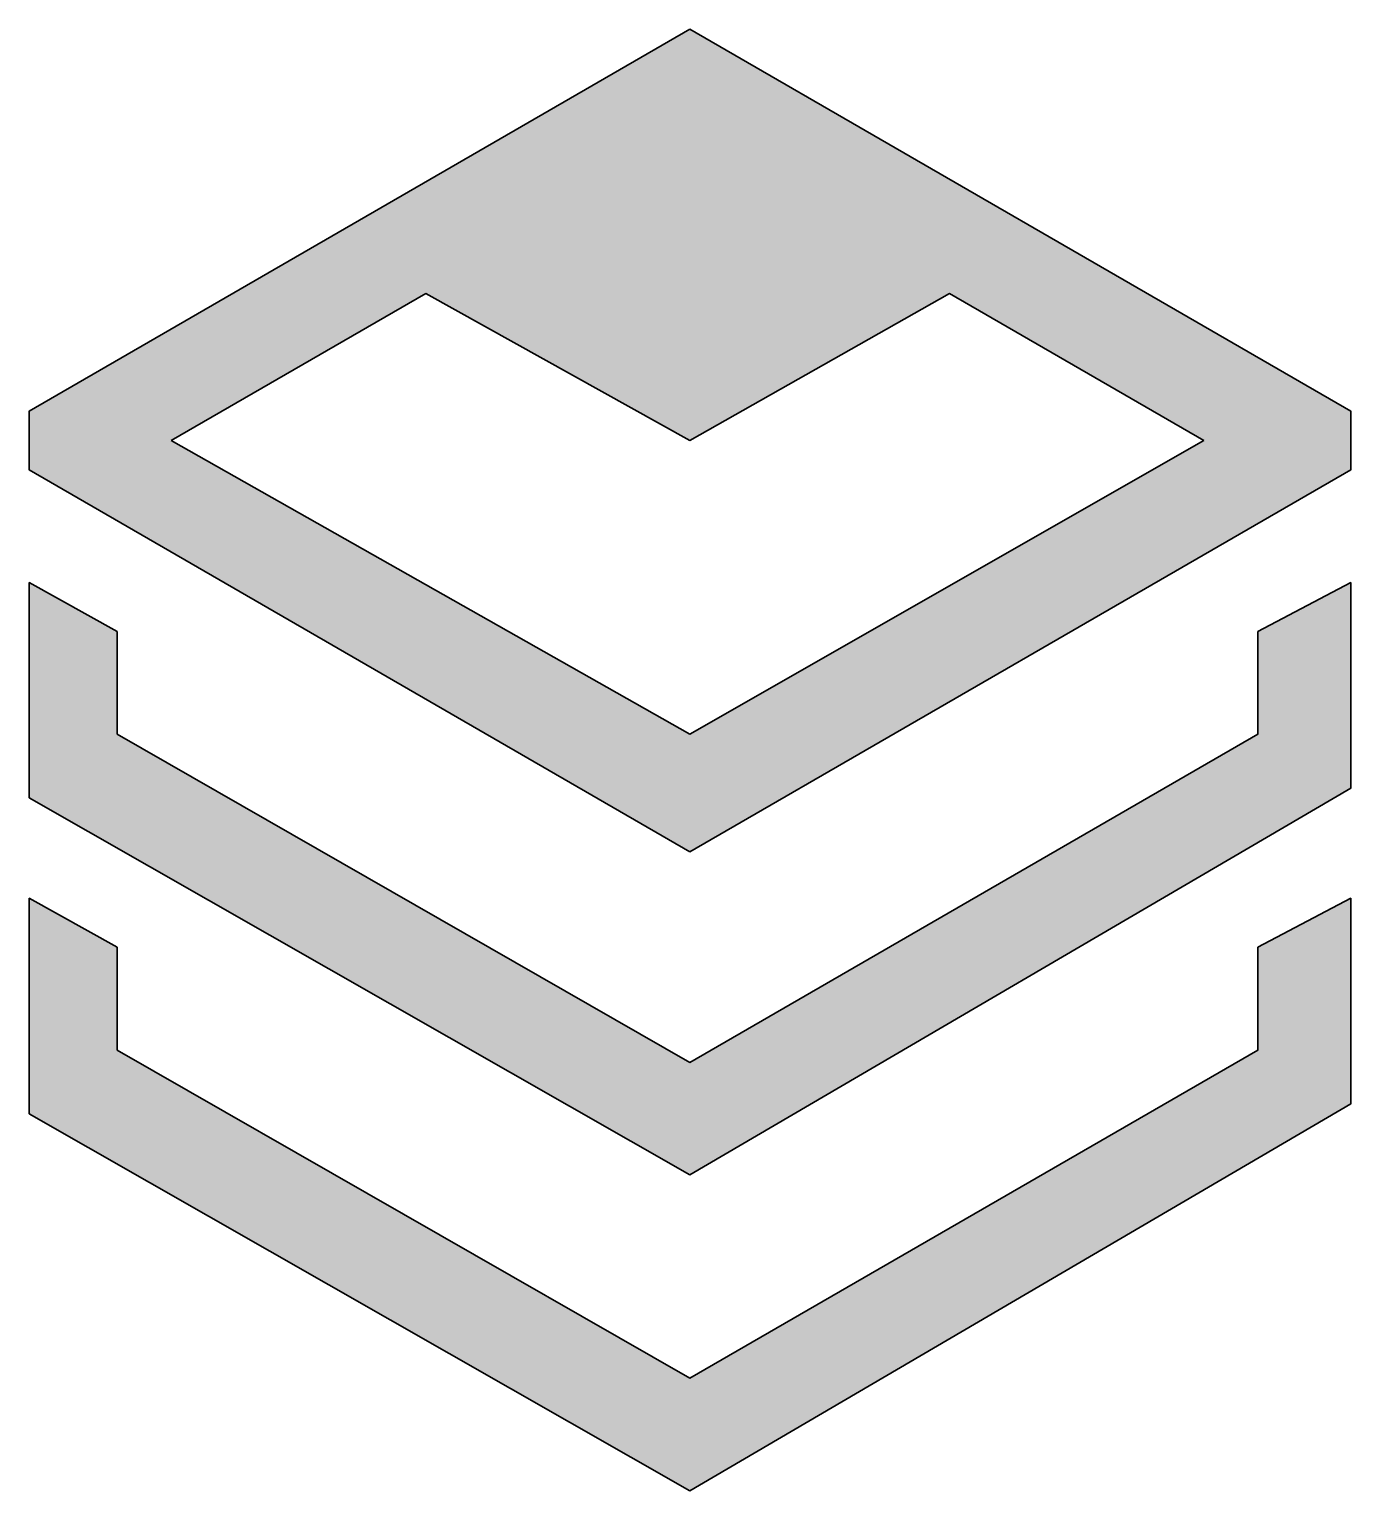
# Model space of a CAD drawing. Extents: x 26 to 296, y -307 to -8.
import ezdxf

# ---------------------------------------------------------------- set-up
doc = ezdxf.new("R2010")
doc.units = 0
doc.header["$MEASUREMENT"] = 0
doc.layers.add('Capa 1', color=7, linetype='Continuous')

# ---------------------------------------------------------------- blocks, each defined once
blk = doc.blocks.new('block 3')
at = {"layer": 'Capa 1', "true_color": 0x1a1a1a}
h = blk.add_hatch(color=250, dxfattribs=at)
h.dxf.hatch_style = 2
h.paths.add_polyline_path([(295.5, -86.5), (295.5, -98.5), (160.5, -176.5), (25.5, -98.5), (25.5, -86.5), (160.5, -8.5)])
h.paths.add_polyline_path([(160.5, -152.5), (265.5, -92.5), (213.5, -62.5), (160.5, -92.5), (106.5, -62.5), (54.5, -92.5)])
h = blk.add_hatch(color=250, dxfattribs=at)
h.dxf.hatch_style = 2
h.paths.add_polyline_path([(295.5, -121.5), (295.5, -163.5), (160.5, -242.5), (25.5, -165.5), (25.5, -121.5), (43.5, -131.5), (43.5, -152.5), (160.5, -219.5), (276.5, -152.5), (276.5, -131.5)])
h = blk.add_hatch(color=250, dxfattribs=at)
h.dxf.hatch_style = 2
h.paths.add_polyline_path([(295.5, -186), (295.5, -228), (160.5, -307), (25.5, -230), (25.5, -186), (43.5, -196), (43.5, -217), (160.5, -284), (276.5, -217), (276.5, -196)])
at = {"layer": 'Capa 1', "lineweight": 0}
for points in [[(295.5, -86.5), (295.5, -98.5), (160.5, -176.5), (25.5, -98.5), (25.5, -86.5), (160.5, -8.5), (295.5, -86.5)], [(160.5, -152.5), (265.5, -92.5), (213.5, -62.5), (160.5, -92.5), (106.5, -62.5), (54.5, -92.5), (160.5, -152.5)], [(295.5, -121.5), (295.5, -163.5), (160.5, -242.5), (25.5, -165.5), (25.5, -121.5), (43.5, -131.5), (43.5, -152.5), (160.5, -219.5), (276.5, -152.5), (276.5, -131.5), (295.5, -121.5)], [(295.5, -186), (295.5, -228), (160.5, -307), (25.5, -230), (25.5, -186), (43.5, -196), (43.5, -217), (160.5, -284), (276.5, -217), (276.5, -196), (295.5, -186)]]:
    blk.add_lwpolyline(points, dxfattribs=at)
blk = doc.blocks.new('block 4')
at = {"layer": 'Capa 1', "color": 7, "lineweight": 35, "true_color": 0xffffff}
for points in [[(25.5, -86.5), (160.5, -8.5)], [(160.5, -8.5), (295.5, -86.5)], [(106.5, -62.5), (54.5, -92.5)], [(106.5, -62.5), (160.5, -92.5)], [(213.5, -62.5), (160.5, -92.5)], [(213.5, -62.5), (265.5, -92.5)], [(25.5, -86.5), (25.5, -98.5)], [(295.5, -86.5), (295.5, -98.5)], [(160.5, -152.5), (54.5, -92.5)], [(265.5, -92.5), (160.5, -152.5)], [(160.5, -176.5), (25.5, -98.5)], [(295.5, -98.5), (160.5, -176.5)], [(25.5, -121.5), (25.5, -165.5)], [(43.5, -131.5), (25.5, -121.5)], [(276.5, -131.5), (295.5, -121.5)], [(295.5, -163.5), (295.5, -121.5)], [(43.5, -152.5), (43.5, -131.5)], [(276.5, -131.5), (276.5, -152.5)], [(160.5, -219.5), (43.5, -152.5)], [(276.5, -152.5), (160.5, -219.5)], [(160.5, -242.5), (295.5, -163.5)], [(25.5, -165.5), (160.5, -242.5)], [(25.5, -186), (25.5, -230)], [(43.5, -196), (25.5, -186)], [(276.5, -196), (295.5, -186)], [(295.5, -228), (295.5, -186)], [(43.5, -217), (43.5, -196)], [(276.5, -196), (276.5, -217)], [(160.5, -284), (43.5, -217)], [(276.5, -217), (160.5, -284)], [(160.5, -307), (295.5, -228)], [(25.5, -230), (160.5, -307)]]:
    blk.add_lwpolyline(points, dxfattribs=at)
blk = doc.blocks.new('block 2')
at = {"layer": 'Capa 1'}
for name in ['block 3', 'block 4']:
    blk.add_blockref(name, (0, 0), dxfattribs=at)

msp = doc.modelspace()

# ---------------------------------------------------------------- block references
at = {"layer": 'Capa 1'}
msp.add_blockref('block 2', (0, 0), dxfattribs=at)

doc.saveas('drawing.dxf')
